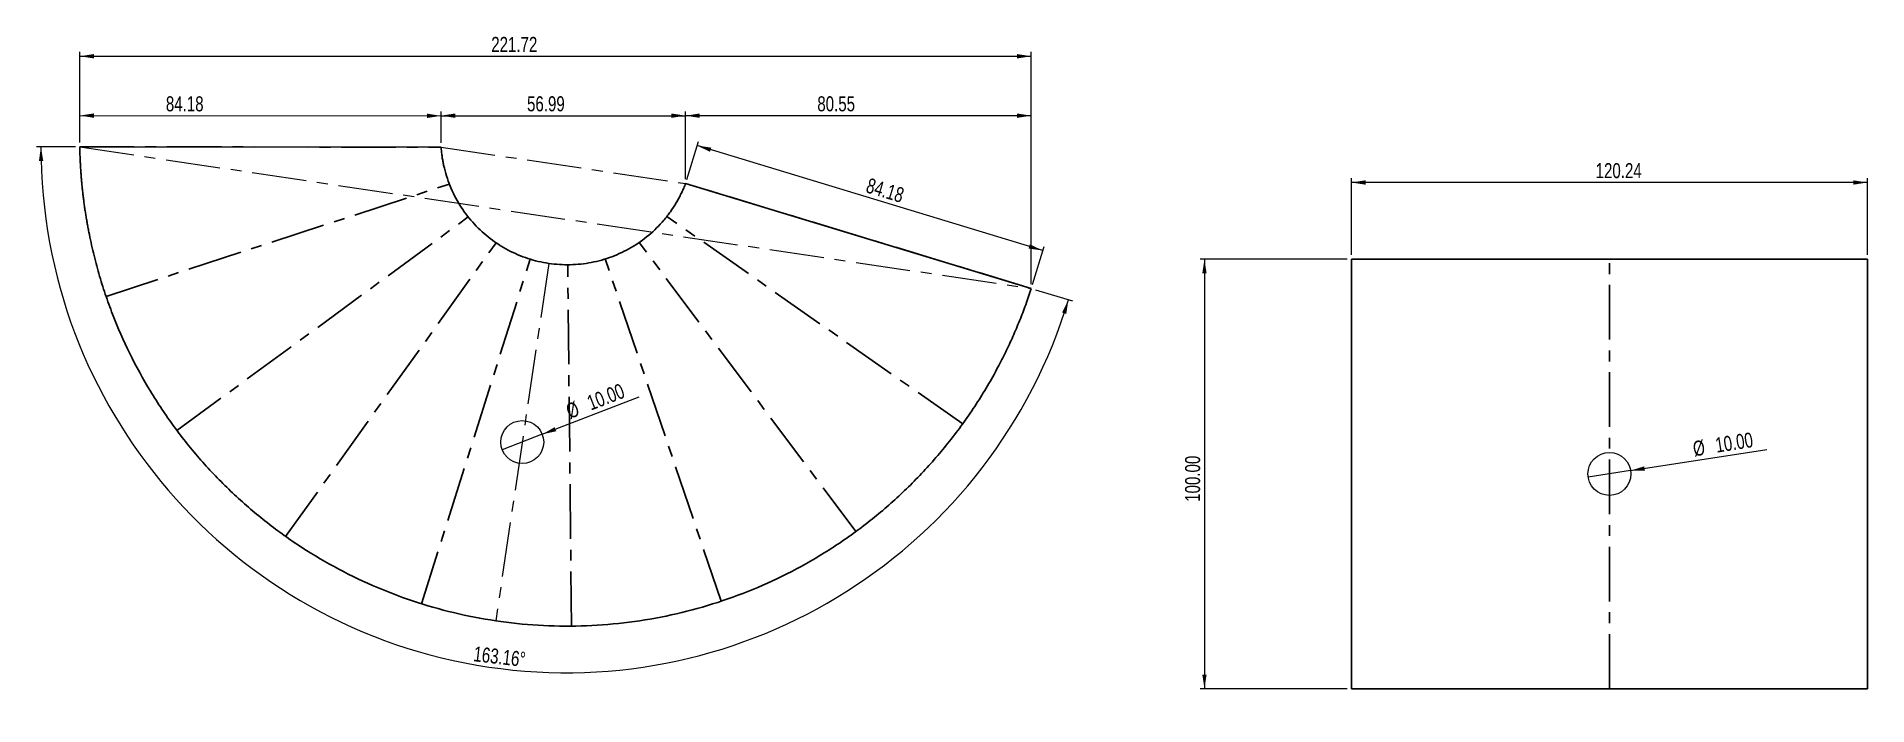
# Model space of a CAD drawing. Header units: millimetres. Extents: x 30 to 457, y 61 to 217.
import ezdxf

# ---------------------------------------------------------------- set-up
doc = ezdxf.new("R2010")
doc.units = ezdxf.units.MM
doc.linetypes.add('CENTERX2', pattern=[20.32, 12.7, -2.54, 2.54, -2.54])
doc.styles.add('SLDTEXTSTYLE0', font='TXT', dxfattribs={"width": 0.75})
doc.dimstyles.new('SLDDIMSTYLE0', dxfattribs={"dimtxt": 3.5, "dimasz": 3.302, "dimexe": 0, "dimexo": 0.0625, "dimgap": 0.875, "dimtad": 1, "dimrnd": 1e-09, "dimzin": 4, "dimdsep": 46, "dimtxsty": 'SLDTEXTSTYLE0', "dimblk1": 'NONE', "dimsah": 1, "dimcen": 0, "dimadec": 0, "dimazin": 1, "dimtfac": 1, "dimtmove": 0, "dimatfit": 3, "dimldrblk": 'NONE', "dimfxl": 0, "dimfrac": 2, "dimtolj": 1, "dimtzin": 12, "dimarcsym": 0})
doc.dimstyles.new('SLDDIMSTYLE1', dxfattribs={"dimtxt": 3.5, "dimasz": 3.302, "dimexe": 0, "dimexo": 0.0625, "dimgap": 0.875, "dimtad": 1, "dimrnd": 1e-09, "dimzin": 12, "dimdsep": 46, "dimtxsty": 'SLDTEXTSTYLE0', "dimsah": 1, "dimcen": 0.09, "dimadec": 0, "dimazin": 3, "dimtfac": 1, "dimtofl": 0, "dimtmove": 0, "dimatfit": 3, "dimfxl": 0, "dimfrac": 2, "dimtolj": 1, "dimtzin": 12, "dimarcsym": 0})
doc.dimstyles.new('SLDDIMSTYLE2', dxfattribs={"dimtxt": 3.5, "dimasz": 3.302, "dimexe": 0, "dimexo": 0.0625, "dimgap": 0.875, "dimtad": 1, "dimdec": 4, "dimzin": 12, "dimdsep": 46, "dimtxsty": 'SLDTEXTSTYLE0', "dimsah": 1, "dimcen": 0.09, "dimazin": 3, "dimtfac": 1, "dimtofl": 0, "dimtmove": 0, "dimatfit": 3, "dimfxl": 0, "dimfrac": 2, "dimtolj": 1, "dimtzin": 12, "dimarcsym": 0})
doc.dimstyles.new('SLDDIMSTYLE3', dxfattribs={"dimtxt": 3.5, "dimasz": 3.302, "dimexe": 0, "dimexo": 0.0625, "dimgap": 0.875, "dimtad": 1, "dimrnd": 1e-09, "dimzin": 4, "dimdsep": 46, "dimtxsty": 'SLDTEXTSTYLE0', "dimsah": 1, "dimcen": 0.09, "dimadec": 0, "dimazin": 1, "dimtfac": 1, "dimtofl": 0, "dimtmove": 0, "dimatfit": 3, "dimfxl": 0, "dimfrac": 2, "dimtolj": 1, "dimtzin": 12, "dimarcsym": 0})

# ---------------------------------------------------------------- blocks, each defined once
blk = doc.blocks.new('_D')
at = {"color": 7, "linetype": 'Continuous', "lineweight": 0}
for q in [(170.53, 133.09), (138.64, 120.72)]:
    blk.add_line((147.97, 124.34), q, dxfattribs=at)
at = {"color": 7, "linetype": 'Continuous', "lineweight": 18}
blk.add_solid([(147.97, 124.34), (151.23, 125.06), (150.86, 126)], dxfattribs=at)
at = {"color": 7, "linetype": 'Continuous', "lineweight": 18, "char_height": 3.5, "attachment_point": 1, "rotation": 21.2052, "style": 'SLDTEXTSTYLE0'}
for s, insert in [('10.00', (158.04, 133.11)), ('%%c', (153.14, 131.15))]:
    blk.add_mtext(s, dxfattribs=dict(at, insert=insert))
blk = doc.blocks.new('_None')
blk = doc.blocks.new('_D_1')
at = {"color": 7, "linetype": 'Continuous', "lineweight": 0}
for p, q in [((181.67, 183.69), (184.35, 192.51)), ((264.61, 167.12), (184.05, 191.55)), ((262.22, 159.25), (264.9, 168.07))]:
    blk.add_line(p, q, dxfattribs=at)
at = {"color": 7, "linetype": 'Continuous', "lineweight": 18}
for points in [[(184.05, 191.55), (187.07, 190.11), (187.36, 191.08)], [(264.61, 167.12), (261.59, 168.56), (261.3, 167.59)]]:
    blk.add_solid(points, dxfattribs=at)
at = {"color": 7, "linetype": 'Continuous', "lineweight": 18, "insert": (224.18, 184.09), "char_height": 3.5, "attachment_point": 1, "rotation": 343.1252, "style": 'SLDTEXTSTYLE0'}
blk.add_mtext('84.18', dxfattribs=at)
blk = doc.blocks.new('_D_2')
at = {"color": 7, "linetype": 'Continuous', "lineweight": 0}
for p, q in [((40.21, 192.25), (40.21, 199.53)), ((40.21, 198.53), (124.39, 198.48)), ((124.39, 192.2), (124.39, 199.48))]:
    blk.add_line(p, q, dxfattribs=at)
at = {"color": 7, "linetype": 'Continuous', "lineweight": 18}
for points in [[(40.21, 198.53), (43.52, 198.02), (43.52, 199.04)], [(124.39, 198.48), (121.09, 198.99), (121.09, 197.97)]]:
    blk.add_solid(points, dxfattribs=at)
at = {"color": 7, "linetype": 'Continuous', "lineweight": 18, "insert": (60.27, 203.03), "char_height": 3.5, "attachment_point": 1, "rotation": 359.9662, "style": 'SLDTEXTSTYLE0'}
blk.add_mtext('84.18', dxfattribs=at)
blk = doc.blocks.new('_D_3')
at = {"color": 7, "linetype": 'Continuous', "lineweight": 0}
for p, q in [((40.21, 192.25), (40.21, 213.35)), ((261.93, 159.3), (261.93, 213.35)), ((40.21, 212.35), (261.93, 212.35))]:
    blk.add_line(p, q, dxfattribs=at)
at = {"color": 7, "linetype": 'Continuous', "lineweight": 18}
for points in [[(40.21, 212.35), (43.51, 211.84), (43.51, 212.85)], [(261.93, 212.35), (258.63, 212.85), (258.63, 211.84)]]:
    blk.add_solid(points, dxfattribs=at)
at = {"color": 7, "linetype": 'Continuous', "lineweight": 18, "insert": (136.09, 216.86), "char_height": 3.5, "attachment_point": 1, "style": 'SLDTEXTSTYLE0'}
blk.add_mtext('221.72', dxfattribs=at)
blk = doc.blocks.new('_D_4')
at = {"color": 7, "linetype": 'Continuous', "lineweight": 0}
for p, q in [((39.21, 191.25), (30.15, 191.26)), ((262.89, 158.01), (271.55, 155.38))]:
    blk.add_line(p, q, dxfattribs=at)
at = {"color": 7, "linetype": 'Continuous', "lineweight": 18}
blk.add_arc((153.51, 191.19), 122.35, 179.9662, 343.1252, dxfattribs=at)
for points in [[(31.15, 191.26), (30.69, 187.95), (31.7, 187.96)], [(270.59, 155.67), (269.11, 152.68), (270.08, 152.37)]]:
    blk.add_solid(points, dxfattribs=at)
at = {"color": 7, "linetype": 'Continuous', "lineweight": 18, "insert": (132.2, 75.01), "char_height": 3.5, "attachment_point": 1, "rotation": 353.515, "style": 'SLDTEXTSTYLE0'}
blk.add_mtext('163.16°', dxfattribs=at)
blk = doc.blocks.new('_D_5')
at = {"color": 7, "linetype": 'Continuous', "lineweight": 0}
for p, q in [((124.39, 192.2), (124.39, 199.51)), ((124.39, 198.51), (181.38, 198.51)), ((181.38, 183.73), (181.38, 199.51))]:
    blk.add_line(p, q, dxfattribs=at)
at = {"color": 7, "linetype": 'Continuous', "lineweight": 18}
for points in [[(124.39, 198.51), (127.69, 198.01), (127.69, 199.02)], [(181.38, 198.51), (178.08, 199.02), (178.08, 198.01)]]:
    blk.add_solid(points, dxfattribs=at)
at = {"color": 7, "linetype": 'Continuous', "lineweight": 18, "insert": (144.43, 203.03), "char_height": 3.5, "attachment_point": 1, "style": 'SLDTEXTSTYLE0'}
blk.add_mtext('56.99', dxfattribs=at)
blk = doc.blocks.new('_D_6')
at = {"color": 7, "linetype": 'Continuous', "lineweight": 0}
for p, q in [((181.38, 183.73), (181.38, 199.51)), ((261.93, 198.51), (181.38, 198.51)), ((261.93, 159.3), (261.93, 199.51))]:
    blk.add_line(p, q, dxfattribs=at)
at = {"color": 7, "linetype": 'Continuous', "lineweight": 18}
for points in [[(181.38, 198.51), (184.68, 198.01), (184.68, 199.02)], [(261.93, 198.51), (258.63, 199.02), (258.63, 198.01)]]:
    blk.add_solid(points, dxfattribs=at)
at = {"color": 7, "linetype": 'Continuous', "lineweight": 18, "insert": (212.07, 203.03), "char_height": 3.5, "attachment_point": 1, "style": 'SLDTEXTSTYLE0'}
blk.add_mtext('80.55', dxfattribs=at)
blk = doc.blocks.new('_D_7')
at = {"color": 7, "linetype": 'Continuous', "lineweight": 0}
for q in [(433.29, 120.8), (391.69, 114.36)]:
    blk.add_line((401.57, 115.89), q, dxfattribs=at)
at = {"color": 7, "linetype": 'Continuous', "lineweight": 18}
blk.add_solid([(401.57, 115.89), (404.91, 115.89), (404.76, 116.89)], dxfattribs=at)
at = {"color": 7, "linetype": 'Continuous', "lineweight": 18, "char_height": 3.5, "attachment_point": 1, "rotation": 8.7996, "style": 'SLDTEXTSTYLE0'}
for s, insert in [('10.00', (421.09, 123.51)), ('%%c', (415.88, 122.65))]:
    blk.add_mtext(s, dxfattribs=dict(at, insert=insert))
blk = doc.blocks.new('_D_8')
at = {"color": 7, "linetype": 'Continuous', "lineweight": 0}
for p, q in [((336.51, 166.12), (336.51, 183.96)), ((456.75, 166.12), (456.75, 183.96)), ((456.75, 182.96), (336.51, 182.96))]:
    blk.add_line(p, q, dxfattribs=at)
at = {"color": 7, "linetype": 'Continuous', "lineweight": 18}
for points in [[(336.51, 182.96), (339.81, 182.45), (339.81, 183.47)], [(456.75, 182.96), (453.45, 183.47), (453.45, 182.45)]]:
    blk.add_solid(points, dxfattribs=at)
at = {"color": 7, "linetype": 'Continuous', "lineweight": 18, "insert": (393.43, 187.47), "char_height": 3.5, "attachment_point": 1, "style": 'SLDTEXTSTYLE0'}
blk.add_mtext('120.24', dxfattribs=at)
blk = doc.blocks.new('_D_9')
at = {"color": 7, "linetype": 'Continuous', "lineweight": 0}
for p, q in [((335.51, 165.12), (301.28, 165.12)), ((302.28, 165.12), (302.28, 65.12)), ((335.51, 65.12), (301.28, 65.12))]:
    blk.add_line(p, q, dxfattribs=at)
at = {"color": 7, "linetype": 'Continuous', "lineweight": 18}
for points in [[(302.28, 165.12), (301.77, 161.82), (302.78, 161.82)], [(302.28, 65.12), (302.78, 68.42), (301.77, 68.42)]]:
    blk.add_solid(points, dxfattribs=at)
at = {"color": 7, "linetype": 'Continuous', "lineweight": 18, "insert": (297.76, 108.62), "char_height": 3.5, "attachment_point": 1, "rotation": 90, "style": 'SLDTEXTSTYLE0'}
blk.add_mtext('100.00', dxfattribs=at)

msp = doc.modelspace()

# ---------------------------------------------------------------- linework, layer by layer
at = {"color": 7, "linetype": 'CENTERX2'}
for p, q in [((40.20903, 191.25336), (124.38565, 191.20372)), ((46.33762, 156.45239), (126.33136, 182.58961)), ((261.93147, 158.2966), (181.37939, 182.73155)), ((62.86057, 125.21652), (130.73674, 174.93703)), ((245.94545, 126.78289), (177.01249, 175.05702)), ((88.17984, 100.56709), (137.20892, 168.92986)), ((221.05178, 101.70346), (170.57093, 169.01599)), ((119.84679, 84.88718), (145.16858, 165.10587)), ((154.79908, 79.692), (153.9033, 163.80753)), ((189.65759, 85.48377), (162.63111, 165.15105)), ((396.62976, 65.12174), (396.62976, 165.12174))]:
    msp.add_line(p, q, dxfattribs=at)
at = {"color": 7, "linetype": 'Continuous', "lineweight": 25}
for p, q in [((124.38565, 191.20372), (40.20903, 191.25336)), ((261.93147, 158.2966), (181.37939, 182.73155)), ((456.75072, 165.12174), (336.50881, 165.12174)), ((336.50881, 165.12174), (336.50881, 65.12174)), ((456.75072, 65.12174), (456.75072, 165.12174)), ((336.50881, 65.12174), (456.75072, 65.12174))]:
    msp.add_line(p, q, dxfattribs=at)
at = {"color": 7, "linetype": 'Continuous', "lineweight": 18}
msp.add_line((40.20903, 191.25336), (124.38565, 191.20372), dxfattribs=at)
msp.add_line((40.20903, 191.25336), (124.38565, 191.20372), dxfattribs=at)
at = {"color": 7, "linetype": 'CENTERX2', "lineweight": 18}
for p, q in [((40.20903, 191.25336), (261.93147, 158.2966)), ((124.38565, 191.20372), (181.37939, 182.73155)), ((149.48819, 164.13112), (137.12045, 80.92276))]:
    msp.add_line(p, q, dxfattribs=at)
at = {"color": 7, "linetype": 'Continuous', "lineweight": 18}
for centre in [(143.30432, 122.52694), (396.62976, 115.12174)]:
    msp.add_circle(centre, 5, dxfattribs=at)
at = {"color": 7, "linetype": 'Continuous', "lineweight": 25}
for points, knots in [([(40.20903, 191.25336), (40.21682, 190.88303), (40.23239, 190.14267), (40.2694, 189.03286), (40.31642, 187.9242), (40.37441, 186.81669), (40.44312, 185.71033), (40.52261, 184.60512), (40.61287, 183.50107), (40.71391, 182.39818), (40.82571, 181.29643), (40.94828, 180.19584), (41.08163, 179.0964), (41.22574, 177.99811), (41.38063, 176.90098), (41.54629, 175.805), (41.72271, 174.71017), (41.90991, 173.6165), (42.10788, 172.52398), (42.55967, 170.16184), (43.3509, 166.54992), (44.63166, 161.7283), (46.1237, 156.96736), (48.39022, 150.71239), (51.73317, 143.086), (56.53442, 134.32776), (62.08148, 126.02082), (68.33936, 118.23592), (75.25251, 111.02599), (82.77444, 104.45424), (90.84099, 98.56319), (99.39539, 93.40679), (108.36711, 89.01581), (117.69084, 85.43337), (127.2918, 82.67745), (137.09811, 80.77919), (147.03292, 79.74316), (157.02005, 79.58748), (166.98299, 80.30324), (176.84364, 81.89488), (186.52829, 84.34036), (195.9592, 87.6304), (205.06768, 91.73037), (213.7787, 96.61767), (222.03063, 102.24604), (229.75373, 108.58017), (236.89512, 115.56348), (242.31156, 121.88759), (246.2995, 127.21278), (249.11163, 131.33367), (251.73961, 135.57456), (253.69219, 139.05878), (255.07675, 141.71661), (255.9682, 143.50364), (256.82736, 145.30444), (257.65423, 147.11902), (258.44882, 148.94737), (259.21107, 150.78951), (259.9412, 152.64538), (260.6384, 154.51523), (261.3057, 156.39809), (261.72279, 157.6635), (261.93147, 158.2966)], [0, 0, 0, 0, 0.003480769, 0.00695887, 0.010434632, 0.013908386, 0.017380461, 0.020851189, 0.0243209, 0.027789927, 0.031258601, 0.034727253, 0.038196217, 0.041665822, 0.045136402, 0.048608288, 0.052081809, 0.055557297, 0.059035082, 0.062515493, 0.078157063, 0.093769235, 0.109382224, 0.125026242, 0.156272368, 0.187521908, 0.218767502, 0.250017575, 0.281263681, 0.312513252, 0.343759885, 0.375008922, 0.406255056, 0.437504591, 0.468750558, 0.500000265, 0.531246801, 0.562495942, 0.593742375, 0.624991612, 0.656237456, 0.687487281, 0.718733521, 0.749982959, 0.781229618, 0.812478629, 0.843724626, 0.874974296, 0.890615496, 0.906227546, 0.92184066, 0.937485044, 0.943747082, 0.950001629, 0.95625061, 0.962495955, 0.9687396, 0.974983478, 0.981229527, 0.987479678, 0.993735861, 1, 1, 1, 1]), ([(181.37939, 182.73155), (181.30675, 182.55048), (181.1625, 182.19088), (180.93689, 181.65966), (180.70644, 181.13937), (180.47039, 180.63029), (180.22894, 180.13236), (179.98204, 179.64558), (179.7297, 179.16997), (179.47197, 178.70547), (178.87782, 177.68319), (177.87245, 176.1436), (175.8261, 173.52367), (172.8684, 170.58024), (168.76952, 167.71147), (164.25374, 165.55605), (159.43507, 164.20759), (154.46036, 163.67045), (149.46699, 163.99507), (144.59542, 165.13682), (139.99173, 167.09787), (135.77393, 169.78948), (132.08015, 173.16551), (128.99328, 177.10233), (127.01953, 180.77918), (125.82425, 183.88087), (125.27016, 185.78227), (124.94445, 187.21643), (124.76224, 188.1716), (124.60776, 189.15595), (124.47876, 190.16939), (124.41694, 190.85606), (124.38565, 191.20372)], [0, 0, 0, 0, 0.007343794, 0.014584327, 0.021723504, 0.028763311, 0.035705823, 0.042553199, 0.049307692, 0.05597165, 0.062547514, 0.093815253, 0.125086056, 0.187575822, 0.250057681, 0.312547454, 0.375029341, 0.437520318, 0.500000964, 0.562494675, 0.624972582, 0.687467785, 0.749944228, 0.812439908, 0.874915829, 0.906200719, 0.937454364, 0.949359034, 0.961552846, 0.974049361, 0.986861182, 1, 1, 1, 1])]:
    msp.add_open_spline(points, degree=3, knots=knots, dxfattribs=at)

# ---------------------------------------------------------------- dimensions: what is measured, and where the dimension line sits
at = {"color": 7, "linetype": 'Continuous', "lineweight": 18}
for base, p1, p2, picture, middle in [((261.93147, 212.34678), (40.20903, 191.25336), (261.93147, 158.2966), '_D_3', (143.19909, 212.34678)), ((181.37939, 198.51439), (124.38565, 191.20372), (181.37939, 182.73155), '_D_5', (150.25308, 198.51439)), ((181.37939, 198.51439), (261.93147, 158.2966), (181.37939, 182.73155), '_D_6', (217.88822, 198.51439)), ((336.50881, 182.96138), (456.75072, 165.12174), (336.50881, 165.12174), '_D_8', (400.54286, 182.96138))]:
    dim = msp.add_linear_dim(base=base, p1=p1, p2=p2, dimstyle='SLDDIMSTYLE1', dxfattribs=at)
    dim.commit()
    dim.dimension.update_dxf_attribs({"geometry": picture, "text_midpoint": middle, "dimtype": 160})
for base, p1, p2, angle, dimstyle, picture, middle in [((124.38994, 198.48001), (40.20903, 191.25336), (124.38565, 191.20372), 359.9662158, 'SLDDIMSTYLE1', '_D_2', (66.08125, 198.51439)), ((184.05473, 191.55107), (261.93147, 158.2966), (181.37939, 182.73155), 343.1251657, 'SLDDIMSTYLE1', '_D_1', (228.43779, 178.08775)), ((302.27553, 65.12174), (336.50881, 165.12174), (336.50881, 65.12174), 90, 'SLDDIMSTYLE3', '_D_9', (302.27553, 115.73152))]:
    dim = msp.add_linear_dim(base=base, p1=p1, p2=p2, angle=angle, dimstyle=dimstyle, dxfattribs=at)
    dim.commit()
    dim.dimension.update_dxf_attribs({"geometry": picture, "text_midpoint": middle, "dimtype": 160})
dim = msp.add_angular_dim_2l(base=(135.51812, 70.16194), line1=((124.38565, 191.20372), (40.20903, 191.25336)), line2=((181.37939, 182.73155), (261.93147, 158.2966)), dimstyle='SLDDIMSTYLE2', dxfattribs=at)
dim.commit()
dim.dimension.update_dxf_attribs({"geometry": '_D_4', "text_midpoint": (139.68758, 69.61527), "dimtype": 162})
for p1, p2, picture, middle in [((138.64287, 120.71839), (147.96578, 124.33549), '_D', (162.81887, 130.09819)), ((391.68862, 114.35684), (401.57091, 115.88663), '_D_7', (425.06494, 119.52354))]:
    dim = msp.add_diameter_dim_2p(p1=p1, p2=p2, dimstyle='SLDDIMSTYLE0', dxfattribs=at)
    dim.commit()
    dim.dimension.update_dxf_attribs({"geometry": picture, "text_midpoint": middle, "dimtype": 163})

doc.saveas('drawing.dxf')
